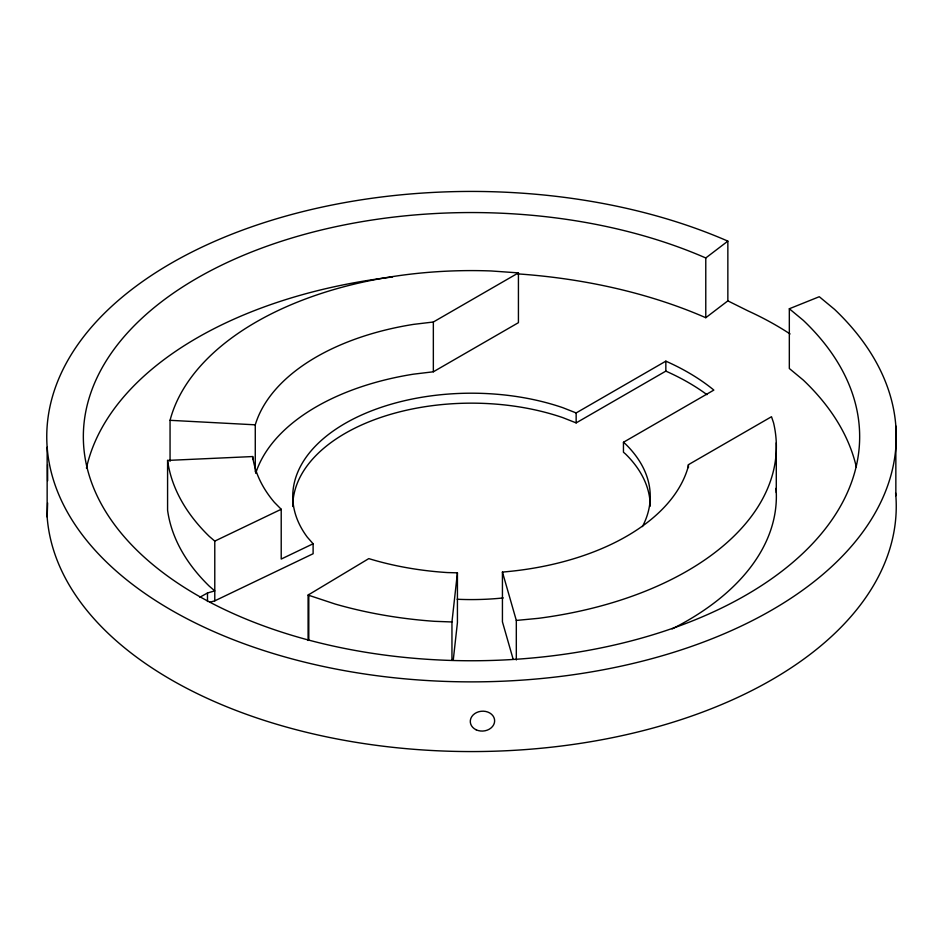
<?xml version="1.0" encoding="UTF-8"?>
<svg xmlns="http://www.w3.org/2000/svg" width="943" height="943" viewBox="0 0 943 943"><rect width="100%" height="100%" fill="white"/><g stroke="black" fill="none" stroke-linecap="round" stroke-linejoin="round"><path stroke-width="1.41" d="M47.598 464.71L47.633 480.824M895.614 492.965A424.751 245.227 0 0 1 492.258 751.276A424.751 245.227 0 0 1 47.15 516.941L47.621 502.937M451.956 660.041L451.956 621.967L457.426 572.837L447.418 572.566A219.495 126.727 0 0 1 368.796 558.61L308.09 595.068L308.09 640.462M453.241 660.194L457.426 622.628L457.426 572.837M502.43 572.071L516.316 620.435L538.429 618.325A304.86 176.011 0 0 0 773.555 422.806L771.504 416.723L688.437 464.675L687.73 468.4A219.495 126.727 0 0 1 502.43 572.071L502.43 621.85L513.133 659.169M727.855 241.125A424.751 245.227 0 0 0 59.963 375.974A424.751 245.227 0 0 0 534.103 679.196A424.751 245.227 0 0 0 834.52 309.339L819.278 296.715L789.326 308.762L803.259 320.314A388.162 224.104 0 0 1 528.705 658.308A388.162 224.104 0 0 1 95.408 381.208A388.162 224.104 0 0 1 705.777 257.969L727.855 241.125L727.855 300.864L705.777 317.708A388.162 224.104 0 0 0 517.754 273.883M170.058 461.316L170.058 420.319L255.27 424.821A219.495 126.727 0 0 1 413.576 324.368L433.344 322.011L518.426 272.892L518.426 322.671L433.344 371.79L413.576 374.159A219.495 126.727 0 0 0 255.683 473.303M209.924 602.235L214.78 600.844L313.111 553.73L313.111 543.769L307.335 537.204A178.734 103.188 0 0 1 353.542 418.857A178.734 103.188 0 0 1 562.771 407.671L576.149 412.94L665.841 361.157A228.689 132.032 0 0 1 713.839 390.084L623.453 442.267L623.453 452.227L625.515 453.984A178.734 103.188 0 0 1 650.234 506.179M292.766 506.521A178.734 103.188 0 0 1 382.952 416.712A178.734 103.188 0 0 1 562.771 417.619L576.149 422.9L665.841 371.118A228.689 132.032 0 0 1 706.944 394.657M199.869 597.237L207.495 592.97L214.78 590.884L209.322 586.204A304.86 176.011 0 0 1 167.583 510.198L167.583 460.42L252.677 456.553A219.495 126.727 0 0 0 274.389 502.36L281.214 509.267L281.214 559.058L313.111 543.769M214.78 600.844L214.78 541.105L281.214 509.267M451.956 621.967L434.582 621.319A304.86 176.011 0 0 1 335.036 604.003L308.09 595.068M518.426 272.892L491.079 270.959A304.86 176.011 0 0 0 170.058 420.319M727.855 300.864L748.07 310.919A318.628 183.956 0 0 1 790.045 333.952M623.453 442.267L625.515 444.023A178.734 103.188 0 0 1 642.407 526.607M214.78 541.105L209.322 536.426A304.86 176.011 0 0 1 167.583 460.42M895.85 426.059L895.85 495.759M789.326 308.762L789.326 368.501L803.259 380.053A388.162 224.104 0 0 1 856.327 467.08M776.289 442.833L776.289 492.623M705.777 257.969L705.777 317.708M688.437 464.675L688.437 467.61M665.841 361.157L665.841 371.118M576.149 412.94L576.149 422.9M516.316 620.435L516.316 659.97M433.344 322.011L433.344 371.79M308.797 594.455L308.797 639.625M255.27 424.821L255.27 471.677M252.677 456.553L252.677 459.477M207.495 592.97L207.495 601.504M47.15 447.241L47.15 516.941M776.042 488.321A304.86 176.011 0 0 1 672.123 628.922M86.438 468.129A388.162 224.104 0 0 1 392.453 276.983M503.291 597.933A178.734 103.188 0 0 1 457.155 599.253M476.144 729.799A12.2 9.949 -4.3 0 0 494.639 721.041A12.2 9.949 -4.3 0 0 476.592 712.554A12.2 9.949 -4.3 0 0 476.144 729.799"/></g></svg>
